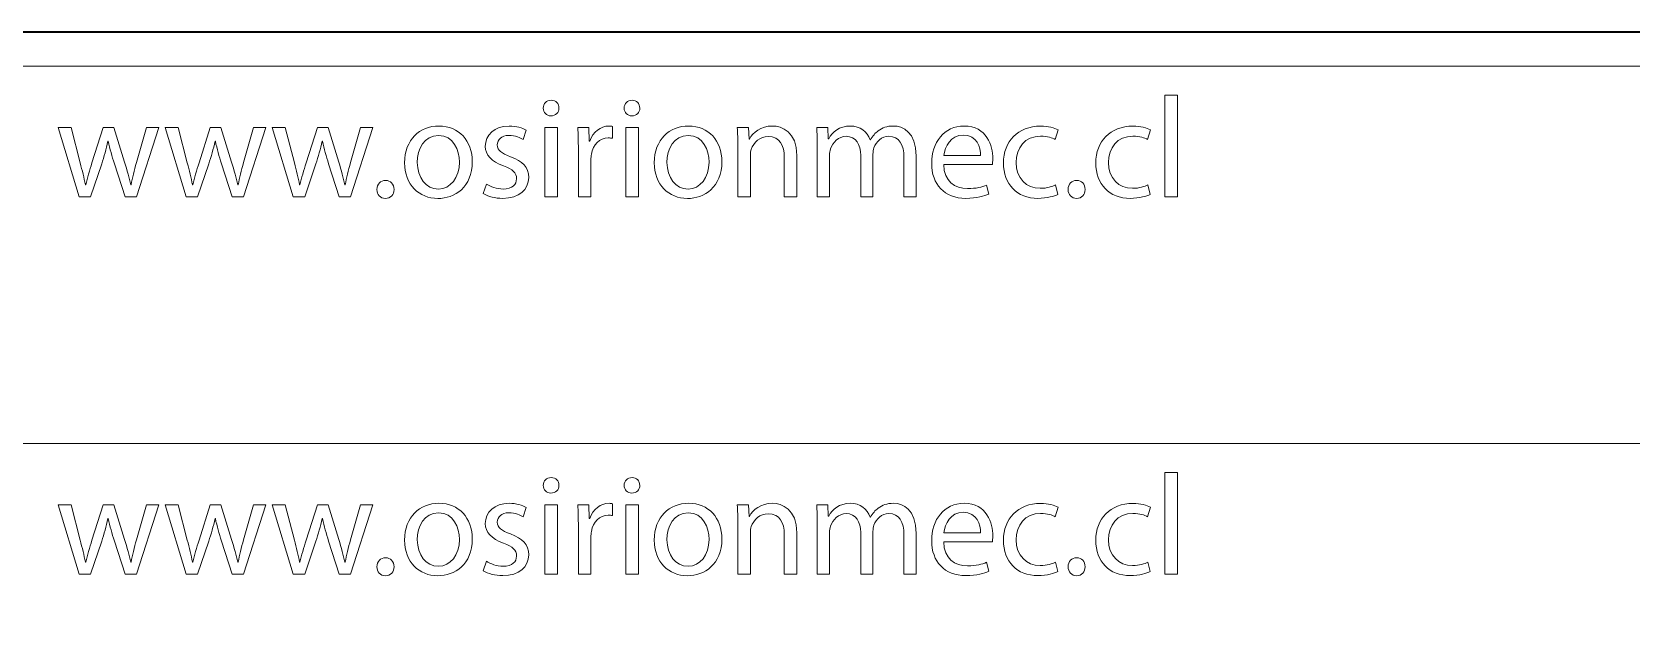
# Model space of a CAD drawing. Header units: inches. Extents: x 4400 to 4800, y 4100 to 4300.
# Drawn here: x 4435.5 to 4491.3, y 4279.6 to 4300 of the extents above; entities that cross this region are included whole.
import ezdxf

# ---------------------------------------------------------------- set-up
doc = ezdxf.new("R2010")
doc.units = ezdxf.units.IN
doc.header["$MEASUREMENT"] = 0
doc.layers.add('Capa 1', color=7, linetype='Continuous')

# ---------------------------------------------------------------- blocks, each defined once
blk = doc.blocks.new('block 2')
at = {"layer": 'Capa 1', "color": 1, "lineweight": 9, "true_color": 0xff0000}
for points in [[(4475.055, 4297.792), (4475.495, 4297.792), (4475.495, 4294.241), (4475.055, 4294.241), (4475.055, 4297.792)], [(4453.401, 4294.241), (4453.401, 4296.662), (4453.84, 4296.662), (4453.84, 4294.241), (4453.401, 4294.241)], [(4456.225, 4294.241), (4456.225, 4296.662), (4456.665, 4296.662), (4456.665, 4294.241), (4456.225, 4294.241)]]:
    blk.add_lwpolyline(points, dxfattribs=at)
for points, knots in [([(4453.89, 4297.342), (4453.896, 4297.192), (4453.785, 4297.072), (4453.61, 4297.072), (4453.455, 4297.072), (4453.345, 4297.192), (4453.345, 4297.342), (4453.345, 4297.497), (4453.46, 4297.617), (4453.62, 4297.617), (4453.785, 4297.617), (4453.89, 4297.497), (4453.89, 4297.342)], [0, 0, 0, 0, 1, 1, 1, 2, 2, 2, 3, 3, 3, 4, 4, 4, 4]), ([(4456.715, 4297.342), (4456.72, 4297.192), (4456.61, 4297.072), (4456.435, 4297.072), (4456.28, 4297.072), (4456.17, 4297.192), (4456.17, 4297.342), (4456.17, 4297.497), (4456.285, 4297.617), (4456.445, 4297.617), (4456.61, 4297.617), (4456.715, 4297.497), (4456.715, 4297.342)], [0, 0, 0, 0, 1, 1, 1, 2, 2, 2, 3, 3, 3, 4, 4, 4, 4]), ([(4436.851, 4296.662), (4436.851, 4296.662), (4437.171, 4295.432), (4437.171, 4295.432), (4437.241, 4295.161), (4437.306, 4294.911), (4437.351, 4294.661), (4437.351, 4294.661), (4437.366, 4294.661), (4437.366, 4294.661), (4437.42, 4294.906), (4437.501, 4295.166), (4437.581, 4295.426), (4437.581, 4295.426), (4437.976, 4296.662), (4437.976, 4296.662), (4437.976, 4296.662), (4438.346, 4296.662), (4438.346, 4296.662), (4438.346, 4296.662), (4438.721, 4295.452), (4438.721, 4295.452), (4438.811, 4295.161), (4438.881, 4294.906), (4438.936, 4294.661), (4438.936, 4294.661), (4438.951, 4294.661), (4438.951, 4294.661), (4438.991, 4294.906), (4439.056, 4295.161), (4439.136, 4295.446), (4439.136, 4295.446), (4439.481, 4296.662), (4439.481, 4296.662), (4439.481, 4296.662), (4439.916, 4296.662), (4439.916, 4296.662), (4439.916, 4296.662), (4439.136, 4294.241), (4439.136, 4294.241), (4439.136, 4294.241), (4438.736, 4294.241), (4438.736, 4294.241), (4438.736, 4294.241), (4438.366, 4295.396), (4438.366, 4295.396), (4438.281, 4295.666), (4438.211, 4295.907), (4438.151, 4296.192), (4438.151, 4296.192), (4438.141, 4296.192), (4438.141, 4296.192), (4438.081, 4295.901), (4438.006, 4295.651), (4437.921, 4295.392), (4437.921, 4295.392), (4437.531, 4294.241), (4437.531, 4294.241), (4437.531, 4294.241), (4437.131, 4294.241), (4437.131, 4294.241), (4437.131, 4294.241), (4436.4, 4296.662), (4436.4, 4296.662), (4436.4, 4296.662), (4436.851, 4296.662), (4436.851, 4296.662)], [0, 0, 0, 0, 1, 1, 1, 2, 2, 2, 3, 3, 3, 4, 4, 4, 5, 5, 5, 6, 6, 6, 7, 7, 7, 8, 8, 8, 9, 9, 9, 10, 10, 10, 11, 11, 11, 12, 12, 12, 13, 13, 13, 14, 14, 14, 15, 15, 15, 16, 16, 16, 17, 17, 17, 18, 18, 18, 19, 19, 19, 20, 20, 20, 21, 21, 21, 22, 22, 22, 22]), ([(4440.591, 4296.662), (4440.591, 4296.662), (4440.911, 4295.432), (4440.911, 4295.432), (4440.981, 4295.161), (4441.046, 4294.911), (4441.091, 4294.661), (4441.091, 4294.661), (4441.106, 4294.661), (4441.106, 4294.661), (4441.16, 4294.906), (4441.241, 4295.166), (4441.321, 4295.426), (4441.321, 4295.426), (4441.716, 4296.662), (4441.716, 4296.662), (4441.716, 4296.662), (4442.086, 4296.662), (4442.086, 4296.662), (4442.086, 4296.662), (4442.461, 4295.452), (4442.461, 4295.452), (4442.551, 4295.161), (4442.621, 4294.906), (4442.676, 4294.661), (4442.676, 4294.661), (4442.691, 4294.661), (4442.691, 4294.661), (4442.731, 4294.906), (4442.796, 4295.161), (4442.876, 4295.446), (4442.876, 4295.446), (4443.221, 4296.662), (4443.221, 4296.662), (4443.221, 4296.662), (4443.656, 4296.662), (4443.656, 4296.662), (4443.656, 4296.662), (4442.876, 4294.241), (4442.876, 4294.241), (4442.876, 4294.241), (4442.476, 4294.241), (4442.476, 4294.241), (4442.476, 4294.241), (4442.106, 4295.396), (4442.106, 4295.396), (4442.021, 4295.666), (4441.951, 4295.907), (4441.891, 4296.192), (4441.891, 4296.192), (4441.881, 4296.192), (4441.881, 4296.192), (4441.821, 4295.901), (4441.746, 4295.651), (4441.661, 4295.392), (4441.661, 4295.392), (4441.271, 4294.241), (4441.271, 4294.241), (4441.271, 4294.241), (4440.871, 4294.241), (4440.871, 4294.241), (4440.871, 4294.241), (4440.14, 4296.662), (4440.14, 4296.662), (4440.14, 4296.662), (4440.591, 4296.662), (4440.591, 4296.662)], [0, 0, 0, 0, 1, 1, 1, 2, 2, 2, 3, 3, 3, 4, 4, 4, 5, 5, 5, 6, 6, 6, 7, 7, 7, 8, 8, 8, 9, 9, 9, 10, 10, 10, 11, 11, 11, 12, 12, 12, 13, 13, 13, 14, 14, 14, 15, 15, 15, 16, 16, 16, 17, 17, 17, 18, 18, 18, 19, 19, 19, 20, 20, 20, 21, 21, 21, 22, 22, 22, 22]), ([(4444.331, 4296.662), (4444.331, 4296.662), (4444.651, 4295.432), (4444.651, 4295.432), (4444.721, 4295.161), (4444.786, 4294.911), (4444.831, 4294.661), (4444.831, 4294.661), (4444.846, 4294.661), (4444.846, 4294.661), (4444.9, 4294.906), (4444.981, 4295.166), (4445.061, 4295.426), (4445.061, 4295.426), (4445.456, 4296.662), (4445.456, 4296.662), (4445.456, 4296.662), (4445.826, 4296.662), (4445.826, 4296.662), (4445.826, 4296.662), (4446.201, 4295.452), (4446.201, 4295.452), (4446.291, 4295.161), (4446.361, 4294.906), (4446.416, 4294.661), (4446.416, 4294.661), (4446.431, 4294.661), (4446.431, 4294.661), (4446.471, 4294.906), (4446.536, 4295.161), (4446.616, 4295.446), (4446.616, 4295.446), (4446.961, 4296.662), (4446.961, 4296.662), (4446.961, 4296.662), (4447.396, 4296.662), (4447.396, 4296.662), (4447.396, 4296.662), (4446.616, 4294.241), (4446.616, 4294.241), (4446.616, 4294.241), (4446.216, 4294.241), (4446.216, 4294.241), (4446.216, 4294.241), (4445.846, 4295.396), (4445.846, 4295.396), (4445.761, 4295.666), (4445.691, 4295.907), (4445.631, 4296.192), (4445.631, 4296.192), (4445.621, 4296.192), (4445.621, 4296.192), (4445.561, 4295.901), (4445.486, 4295.651), (4445.401, 4295.392), (4445.401, 4295.392), (4445.011, 4294.241), (4445.011, 4294.241), (4445.011, 4294.241), (4444.611, 4294.241), (4444.611, 4294.241), (4444.611, 4294.241), (4443.88, 4296.662), (4443.88, 4296.662), (4443.88, 4296.662), (4444.331, 4296.662), (4444.331, 4296.662)], [0, 0, 0, 0, 1, 1, 1, 2, 2, 2, 3, 3, 3, 4, 4, 4, 5, 5, 5, 6, 6, 6, 7, 7, 7, 8, 8, 8, 9, 9, 9, 10, 10, 10, 11, 11, 11, 12, 12, 12, 13, 13, 13, 14, 14, 14, 15, 15, 15, 16, 16, 16, 17, 17, 17, 18, 18, 18, 19, 19, 19, 20, 20, 20, 21, 21, 21, 22, 22, 22, 22]), ([(4450.866, 4295.471), (4450.866, 4294.576), (4450.246, 4294.186), (4449.661, 4294.186), (4449.006, 4294.186), (4448.501, 4294.666), (4448.501, 4295.432), (4448.501, 4296.241), (4449.03, 4296.717), (4449.7, 4296.717), (4450.396, 4296.717), (4450.866, 4296.211), (4450.866, 4295.471)], [0, 0, 0, 0, 1, 1, 1, 2, 2, 2, 3, 3, 3, 4, 4, 4, 4]), ([(4451.36, 4294.691), (4451.49, 4294.606), (4451.72, 4294.516), (4451.94, 4294.516), (4452.26, 4294.516), (4452.41, 4294.676), (4452.41, 4294.876), (4452.41, 4295.086), (4452.285, 4295.201), (4451.96, 4295.321), (4451.525, 4295.476), (4451.32, 4295.716), (4451.32, 4296.007), (4451.32, 4296.396), (4451.635, 4296.717), (4452.155, 4296.717), (4452.4, 4296.717), (4452.615, 4296.647), (4452.75, 4296.567), (4452.75, 4296.567), (4452.64, 4296.247), (4452.64, 4296.247), (4452.545, 4296.307), (4452.37, 4296.387), (4452.145, 4296.387), (4451.885, 4296.387), (4451.74, 4296.237), (4451.74, 4296.056), (4451.74, 4295.857), (4451.885, 4295.766), (4452.2, 4295.646), (4452.62, 4295.486), (4452.836, 4295.276), (4452.836, 4294.916), (4452.836, 4294.491), (4452.505, 4294.191), (4451.93, 4294.191), (4451.665, 4294.191), (4451.42, 4294.256), (4451.25, 4294.356), (4451.25, 4294.356), (4451.36, 4294.691), (4451.36, 4294.691)], [0, 0, 0, 0, 1, 1, 1, 2, 2, 2, 3, 3, 3, 4, 4, 4, 5, 5, 5, 6, 6, 6, 7, 7, 7, 8, 8, 8, 9, 9, 9, 10, 10, 10, 11, 11, 11, 12, 12, 12, 13, 13, 13, 14, 14, 14, 14]), ([(4454.57, 4295.907), (4454.57, 4296.192), (4454.565, 4296.436), (4454.55, 4296.662), (4454.55, 4296.662), (4454.935, 4296.662), (4454.935, 4296.662), (4454.935, 4296.662), (4454.95, 4296.187), (4454.95, 4296.187), (4454.95, 4296.187), (4454.97, 4296.187), (4454.97, 4296.187), (4455.08, 4296.512), (4455.346, 4296.717), (4455.641, 4296.717), (4455.69, 4296.717), (4455.726, 4296.712), (4455.766, 4296.702), (4455.766, 4296.702), (4455.766, 4296.287), (4455.766, 4296.287), (4455.72, 4296.297), (4455.676, 4296.301), (4455.615, 4296.301), (4455.305, 4296.301), (4455.086, 4296.066), (4455.026, 4295.736), (4455.016, 4295.676), (4455.006, 4295.607), (4455.006, 4295.531), (4455.006, 4295.531), (4455.006, 4294.241), (4455.006, 4294.241), (4455.006, 4294.241), (4454.57, 4294.241), (4454.57, 4294.241), (4454.57, 4294.241), (4454.57, 4295.907), (4454.57, 4295.907)], [0, 0, 0, 0, 1, 1, 1, 2, 2, 2, 3, 3, 3, 4, 4, 4, 5, 5, 5, 6, 6, 6, 7, 7, 7, 8, 8, 8, 9, 9, 9, 10, 10, 10, 11, 11, 11, 12, 12, 12, 13, 13, 13, 13]), ([(4459.585, 4295.471), (4459.585, 4294.576), (4458.965, 4294.186), (4458.38, 4294.186), (4457.725, 4294.186), (4457.22, 4294.666), (4457.22, 4295.432), (4457.22, 4296.241), (4457.75, 4296.717), (4458.42, 4296.717), (4459.115, 4296.717), (4459.585, 4296.211), (4459.585, 4295.471)], [0, 0, 0, 0, 1, 1, 1, 2, 2, 2, 3, 3, 3, 4, 4, 4, 4]), ([(4460.14, 4296.007), (4460.14, 4296.257), (4460.135, 4296.462), (4460.12, 4296.662), (4460.12, 4296.662), (4460.51, 4296.662), (4460.51, 4296.662), (4460.51, 4296.662), (4460.535, 4296.261), (4460.535, 4296.261), (4460.535, 4296.261), (4460.545, 4296.261), (4460.545, 4296.261), (4460.665, 4296.492), (4460.945, 4296.717), (4461.345, 4296.717), (4461.68, 4296.717), (4462.2, 4296.517), (4462.2, 4295.686), (4462.2, 4295.686), (4462.2, 4294.241), (4462.2, 4294.241), (4462.2, 4294.241), (4461.76, 4294.241), (4461.76, 4294.241), (4461.76, 4294.241), (4461.76, 4295.637), (4461.76, 4295.637), (4461.76, 4296.026), (4461.615, 4296.352), (4461.2, 4296.352), (4460.91, 4296.352), (4460.685, 4296.146), (4460.61, 4295.901), (4460.59, 4295.847), (4460.58, 4295.772), (4460.58, 4295.696), (4460.58, 4295.696), (4460.58, 4294.241), (4460.58, 4294.241), (4460.58, 4294.241), (4460.14, 4294.241), (4460.14, 4294.241), (4460.14, 4294.241), (4460.14, 4296.007), (4460.14, 4296.007)], [0, 0, 0, 0, 1, 1, 1, 2, 2, 2, 3, 3, 3, 4, 4, 4, 5, 5, 5, 6, 6, 6, 7, 7, 7, 8, 8, 8, 9, 9, 9, 10, 10, 10, 11, 11, 11, 12, 12, 12, 13, 13, 13, 14, 14, 14, 15, 15, 15, 15]), ([(4462.915, 4296.007), (4462.915, 4296.257), (4462.91, 4296.462), (4462.895, 4296.662), (4462.895, 4296.662), (4463.28, 4296.662), (4463.28, 4296.662), (4463.28, 4296.662), (4463.3, 4296.271), (4463.3, 4296.271), (4463.3, 4296.271), (4463.315, 4296.271), (4463.315, 4296.271), (4463.45, 4296.502), (4463.675, 4296.717), (4464.075, 4296.717), (4464.405, 4296.717), (4464.655, 4296.517), (4464.76, 4296.231), (4464.76, 4296.231), (4464.77, 4296.231), (4464.77, 4296.231), (4464.845, 4296.367), (4464.94, 4296.472), (4465.04, 4296.547), (4465.186, 4296.657), (4465.345, 4296.717), (4465.575, 4296.717), (4465.896, 4296.717), (4466.371, 4296.507), (4466.371, 4295.666), (4466.371, 4295.666), (4466.371, 4294.241), (4466.371, 4294.241), (4466.371, 4294.241), (4465.941, 4294.241), (4465.941, 4294.241), (4465.941, 4294.241), (4465.941, 4295.611), (4465.941, 4295.611), (4465.941, 4296.076), (4465.77, 4296.357), (4465.415, 4296.357), (4465.166, 4296.357), (4464.971, 4296.172), (4464.895, 4295.957), (4464.875, 4295.897), (4464.86, 4295.816), (4464.86, 4295.736), (4464.86, 4295.736), (4464.86, 4294.241), (4464.86, 4294.241), (4464.86, 4294.241), (4464.43, 4294.241), (4464.43, 4294.241), (4464.43, 4294.241), (4464.43, 4295.692), (4464.43, 4295.692), (4464.43, 4296.076), (4464.26, 4296.357), (4463.925, 4296.357), (4463.65, 4296.357), (4463.45, 4296.136), (4463.38, 4295.917), (4463.355, 4295.851), (4463.345, 4295.776), (4463.345, 4295.702), (4463.345, 4295.702), (4463.345, 4294.241), (4463.345, 4294.241), (4463.345, 4294.241), (4462.915, 4294.241), (4462.915, 4294.241), (4462.915, 4294.241), (4462.915, 4296.007), (4462.915, 4296.007)], [0, 0, 0, 0, 1, 1, 1, 2, 2, 2, 3, 3, 3, 4, 4, 4, 5, 5, 5, 6, 6, 6, 7, 7, 7, 8, 8, 8, 9, 9, 9, 10, 10, 10, 11, 11, 11, 12, 12, 12, 13, 13, 13, 14, 14, 14, 15, 15, 15, 16, 16, 16, 17, 17, 17, 18, 18, 18, 19, 19, 19, 20, 20, 20, 21, 21, 21, 22, 22, 22, 23, 23, 23, 24, 24, 24, 25, 25, 25, 25]), ([(4467.33, 4295.372), (4467.34, 4294.776), (4467.72, 4294.531), (4468.16, 4294.531), (4468.475, 4294.531), (4468.665, 4294.586), (4468.83, 4294.656), (4468.83, 4294.656), (4468.905, 4294.341), (4468.905, 4294.341), (4468.75, 4294.271), (4468.485, 4294.191), (4468.1, 4294.191), (4467.355, 4294.191), (4466.91, 4294.681), (4466.91, 4295.412), (4466.91, 4296.142), (4467.34, 4296.717), (4468.045, 4296.717), (4468.835, 4296.717), (4469.045, 4296.022), (4469.045, 4295.577), (4469.045, 4295.486), (4469.035, 4295.416), (4469.03, 4295.372), (4469.03, 4295.372), (4467.33, 4295.372), (4467.33, 4295.372)], [0, 0, 0, 0, 1, 1, 1, 2, 2, 2, 3, 3, 3, 4, 4, 4, 5, 5, 5, 6, 6, 6, 7, 7, 7, 8, 8, 8, 9, 9, 9, 9]), ([(4471.315, 4294.331), (4471.2, 4294.271), (4470.945, 4294.191), (4470.62, 4294.191), (4469.89, 4294.191), (4469.415, 4294.686), (4469.415, 4295.426), (4469.415, 4296.172), (4469.925, 4296.712), (4470.715, 4296.712), (4470.975, 4296.712), (4471.205, 4296.647), (4471.325, 4296.587), (4471.325, 4296.587), (4471.225, 4296.247), (4471.225, 4296.247), (4471.12, 4296.307), (4470.955, 4296.362), (4470.715, 4296.362), (4470.16, 4296.362), (4469.86, 4295.951), (4469.86, 4295.446), (4469.86, 4294.887), (4470.22, 4294.541), (4470.7, 4294.541), (4470.95, 4294.541), (4471.115, 4294.606), (4471.24, 4294.661), (4471.24, 4294.661), (4471.315, 4294.331), (4471.315, 4294.331)], [0, 0, 0, 0, 1, 1, 1, 2, 2, 2, 3, 3, 3, 4, 4, 4, 5, 5, 5, 6, 6, 6, 7, 7, 7, 8, 8, 8, 9, 9, 9, 10, 10, 10, 10]), ([(4474.54, 4294.331), (4474.425, 4294.271), (4474.17, 4294.191), (4473.845, 4294.191), (4473.115, 4294.191), (4472.64, 4294.686), (4472.64, 4295.426), (4472.64, 4296.172), (4473.15, 4296.712), (4473.94, 4296.712), (4474.2, 4296.712), (4474.43, 4296.647), (4474.55, 4296.587), (4474.55, 4296.587), (4474.45, 4296.247), (4474.45, 4296.247), (4474.345, 4296.307), (4474.18, 4296.362), (4473.94, 4296.362), (4473.385, 4296.362), (4473.085, 4295.951), (4473.085, 4295.446), (4473.085, 4294.887), (4473.445, 4294.541), (4473.925, 4294.541), (4474.175, 4294.541), (4474.34, 4294.606), (4474.465, 4294.661), (4474.465, 4294.661), (4474.54, 4294.331), (4474.54, 4294.331)], [0, 0, 0, 0, 1, 1, 1, 2, 2, 2, 3, 3, 3, 4, 4, 4, 5, 5, 5, 6, 6, 6, 7, 7, 7, 8, 8, 8, 9, 9, 9, 10, 10, 10, 10]), ([(4448.945, 4295.446), (4448.945, 4294.916), (4449.251, 4294.516), (4449.681, 4294.516), (4450.101, 4294.516), (4450.416, 4294.911), (4450.416, 4295.456), (4450.416, 4295.867), (4450.211, 4296.387), (4449.69, 4296.387), (4449.171, 4296.387), (4448.945, 4295.907), (4448.945, 4295.446)], [0, 0, 0, 0, 1, 1, 1, 2, 2, 2, 3, 3, 3, 4, 4, 4, 4]), ([(4457.665, 4295.446), (4457.665, 4294.916), (4457.97, 4294.516), (4458.4, 4294.516), (4458.82, 4294.516), (4459.135, 4294.911), (4459.135, 4295.456), (4459.135, 4295.867), (4458.93, 4296.387), (4458.41, 4296.387), (4457.89, 4296.387), (4457.665, 4295.907), (4457.665, 4295.446)], [0, 0, 0, 0, 1, 1, 1, 2, 2, 2, 3, 3, 3, 4, 4, 4, 4]), ([(4468.62, 4295.686), (4468.625, 4295.967), (4468.505, 4296.402), (4468.01, 4296.402), (4467.565, 4296.402), (4467.37, 4295.991), (4467.335, 4295.686), (4467.335, 4295.686), (4468.62, 4295.686), (4468.62, 4295.686)], [0, 0, 0, 0, 1, 1, 1, 2, 2, 2, 3, 3, 3, 3]), ([(4447.536, 4294.501), (4447.536, 4294.686), (4447.661, 4294.816), (4447.836, 4294.816), (4448.011, 4294.816), (4448.131, 4294.686), (4448.131, 4294.501), (4448.131, 4294.321), (4448.015, 4294.186), (4447.83, 4294.186), (4447.655, 4294.186), (4447.536, 4294.321), (4447.536, 4294.501)], [0, 0, 0, 0, 1, 1, 1, 2, 2, 2, 3, 3, 3, 4, 4, 4, 4]), ([(4471.675, 4294.501), (4471.675, 4294.686), (4471.8, 4294.816), (4471.975, 4294.816), (4472.15, 4294.816), (4472.27, 4294.686), (4472.27, 4294.501), (4472.27, 4294.321), (4472.155, 4294.186), (4471.97, 4294.186), (4471.795, 4294.186), (4471.675, 4294.321), (4471.675, 4294.501)], [0, 0, 0, 0, 1, 1, 1, 2, 2, 2, 3, 3, 3, 4, 4, 4, 4])]:
    blk.add_open_spline(points, degree=3, knots=knots, dxfattribs=at)
blk = doc.blocks.new('block 3')
at = {"layer": 'Capa 1', "color": 1, "lineweight": 9, "true_color": 0xff0000}
for points in [[(4475.055, 4284.618), (4475.495, 4284.618), (4475.495, 4281.067), (4475.055, 4281.067), (4475.055, 4284.618)], [(4453.401, 4281.067), (4453.401, 4283.488), (4453.84, 4283.488), (4453.84, 4281.067), (4453.401, 4281.067)], [(4456.225, 4281.067), (4456.225, 4283.488), (4456.665, 4283.488), (4456.665, 4281.067), (4456.225, 4281.067)]]:
    blk.add_lwpolyline(points, dxfattribs=at)
for points, knots in [([(4453.89, 4284.168), (4453.896, 4284.018), (4453.785, 4283.898), (4453.61, 4283.898), (4453.455, 4283.898), (4453.345, 4284.018), (4453.345, 4284.168), (4453.345, 4284.323), (4453.46, 4284.443), (4453.62, 4284.443), (4453.785, 4284.443), (4453.89, 4284.323), (4453.89, 4284.168)], [0, 0, 0, 0, 1, 1, 1, 2, 2, 2, 3, 3, 3, 4, 4, 4, 4]), ([(4456.715, 4284.168), (4456.72, 4284.018), (4456.61, 4283.898), (4456.435, 4283.898), (4456.28, 4283.898), (4456.17, 4284.018), (4456.17, 4284.168), (4456.17, 4284.323), (4456.285, 4284.443), (4456.445, 4284.443), (4456.61, 4284.443), (4456.715, 4284.323), (4456.715, 4284.168)], [0, 0, 0, 0, 1, 1, 1, 2, 2, 2, 3, 3, 3, 4, 4, 4, 4]), ([(4436.851, 4283.488), (4436.851, 4283.488), (4437.171, 4282.257), (4437.171, 4282.257), (4437.241, 4281.987), (4437.306, 4281.737), (4437.351, 4281.487), (4437.351, 4281.487), (4437.366, 4281.487), (4437.366, 4281.487), (4437.42, 4281.732), (4437.501, 4281.992), (4437.581, 4282.252), (4437.581, 4282.252), (4437.976, 4283.488), (4437.976, 4283.488), (4437.976, 4283.488), (4438.346, 4283.488), (4438.346, 4283.488), (4438.346, 4283.488), (4438.721, 4282.277), (4438.721, 4282.277), (4438.811, 4281.987), (4438.881, 4281.732), (4438.936, 4281.487), (4438.936, 4281.487), (4438.951, 4281.487), (4438.951, 4281.487), (4438.991, 4281.732), (4439.056, 4281.987), (4439.136, 4282.272), (4439.136, 4282.272), (4439.481, 4283.488), (4439.481, 4283.488), (4439.481, 4283.488), (4439.916, 4283.488), (4439.916, 4283.488), (4439.916, 4283.488), (4439.136, 4281.067), (4439.136, 4281.067), (4439.136, 4281.067), (4438.736, 4281.067), (4438.736, 4281.067), (4438.736, 4281.067), (4438.366, 4282.222), (4438.366, 4282.222), (4438.281, 4282.492), (4438.211, 4282.733), (4438.151, 4283.017), (4438.151, 4283.017), (4438.141, 4283.017), (4438.141, 4283.017), (4438.081, 4282.727), (4438.006, 4282.477), (4437.921, 4282.218), (4437.921, 4282.218), (4437.531, 4281.067), (4437.531, 4281.067), (4437.531, 4281.067), (4437.131, 4281.067), (4437.131, 4281.067), (4437.131, 4281.067), (4436.4, 4283.488), (4436.4, 4283.488), (4436.4, 4283.488), (4436.851, 4283.488), (4436.851, 4283.488)], [0, 0, 0, 0, 1, 1, 1, 2, 2, 2, 3, 3, 3, 4, 4, 4, 5, 5, 5, 6, 6, 6, 7, 7, 7, 8, 8, 8, 9, 9, 9, 10, 10, 10, 11, 11, 11, 12, 12, 12, 13, 13, 13, 14, 14, 14, 15, 15, 15, 16, 16, 16, 17, 17, 17, 18, 18, 18, 19, 19, 19, 20, 20, 20, 21, 21, 21, 22, 22, 22, 22]), ([(4440.591, 4283.488), (4440.591, 4283.488), (4440.911, 4282.257), (4440.911, 4282.257), (4440.981, 4281.987), (4441.046, 4281.737), (4441.091, 4281.487), (4441.091, 4281.487), (4441.106, 4281.487), (4441.106, 4281.487), (4441.16, 4281.732), (4441.241, 4281.992), (4441.321, 4282.252), (4441.321, 4282.252), (4441.716, 4283.488), (4441.716, 4283.488), (4441.716, 4283.488), (4442.086, 4283.488), (4442.086, 4283.488), (4442.086, 4283.488), (4442.461, 4282.277), (4442.461, 4282.277), (4442.551, 4281.987), (4442.621, 4281.732), (4442.676, 4281.487), (4442.676, 4281.487), (4442.691, 4281.487), (4442.691, 4281.487), (4442.731, 4281.732), (4442.796, 4281.987), (4442.876, 4282.272), (4442.876, 4282.272), (4443.221, 4283.488), (4443.221, 4283.488), (4443.221, 4283.488), (4443.656, 4283.488), (4443.656, 4283.488), (4443.656, 4283.488), (4442.876, 4281.067), (4442.876, 4281.067), (4442.876, 4281.067), (4442.476, 4281.067), (4442.476, 4281.067), (4442.476, 4281.067), (4442.106, 4282.222), (4442.106, 4282.222), (4442.021, 4282.492), (4441.951, 4282.733), (4441.891, 4283.017), (4441.891, 4283.017), (4441.881, 4283.017), (4441.881, 4283.017), (4441.821, 4282.727), (4441.746, 4282.477), (4441.661, 4282.218), (4441.661, 4282.218), (4441.271, 4281.067), (4441.271, 4281.067), (4441.271, 4281.067), (4440.871, 4281.067), (4440.871, 4281.067), (4440.871, 4281.067), (4440.14, 4283.488), (4440.14, 4283.488), (4440.14, 4283.488), (4440.591, 4283.488), (4440.591, 4283.488)], [0, 0, 0, 0, 1, 1, 1, 2, 2, 2, 3, 3, 3, 4, 4, 4, 5, 5, 5, 6, 6, 6, 7, 7, 7, 8, 8, 8, 9, 9, 9, 10, 10, 10, 11, 11, 11, 12, 12, 12, 13, 13, 13, 14, 14, 14, 15, 15, 15, 16, 16, 16, 17, 17, 17, 18, 18, 18, 19, 19, 19, 20, 20, 20, 21, 21, 21, 22, 22, 22, 22]), ([(4444.331, 4283.488), (4444.331, 4283.488), (4444.651, 4282.257), (4444.651, 4282.257), (4444.721, 4281.987), (4444.786, 4281.737), (4444.831, 4281.487), (4444.831, 4281.487), (4444.846, 4281.487), (4444.846, 4281.487), (4444.9, 4281.732), (4444.981, 4281.992), (4445.061, 4282.252), (4445.061, 4282.252), (4445.456, 4283.488), (4445.456, 4283.488), (4445.456, 4283.488), (4445.826, 4283.488), (4445.826, 4283.488), (4445.826, 4283.488), (4446.201, 4282.277), (4446.201, 4282.277), (4446.291, 4281.987), (4446.361, 4281.732), (4446.416, 4281.487), (4446.416, 4281.487), (4446.431, 4281.487), (4446.431, 4281.487), (4446.471, 4281.732), (4446.536, 4281.987), (4446.616, 4282.272), (4446.616, 4282.272), (4446.961, 4283.488), (4446.961, 4283.488), (4446.961, 4283.488), (4447.396, 4283.488), (4447.396, 4283.488), (4447.396, 4283.488), (4446.616, 4281.067), (4446.616, 4281.067), (4446.616, 4281.067), (4446.216, 4281.067), (4446.216, 4281.067), (4446.216, 4281.067), (4445.846, 4282.222), (4445.846, 4282.222), (4445.761, 4282.492), (4445.691, 4282.733), (4445.631, 4283.017), (4445.631, 4283.017), (4445.621, 4283.017), (4445.621, 4283.017), (4445.561, 4282.727), (4445.486, 4282.477), (4445.401, 4282.218), (4445.401, 4282.218), (4445.011, 4281.067), (4445.011, 4281.067), (4445.011, 4281.067), (4444.611, 4281.067), (4444.611, 4281.067), (4444.611, 4281.067), (4443.88, 4283.488), (4443.88, 4283.488), (4443.88, 4283.488), (4444.331, 4283.488), (4444.331, 4283.488)], [0, 0, 0, 0, 1, 1, 1, 2, 2, 2, 3, 3, 3, 4, 4, 4, 5, 5, 5, 6, 6, 6, 7, 7, 7, 8, 8, 8, 9, 9, 9, 10, 10, 10, 11, 11, 11, 12, 12, 12, 13, 13, 13, 14, 14, 14, 15, 15, 15, 16, 16, 16, 17, 17, 17, 18, 18, 18, 19, 19, 19, 20, 20, 20, 21, 21, 21, 22, 22, 22, 22]), ([(4450.866, 4282.297), (4450.866, 4281.402), (4450.246, 4281.012), (4449.661, 4281.012), (4449.006, 4281.012), (4448.501, 4281.492), (4448.501, 4282.257), (4448.501, 4283.067), (4449.03, 4283.542), (4449.7, 4283.542), (4450.396, 4283.542), (4450.866, 4283.037), (4450.866, 4282.297)], [0, 0, 0, 0, 1, 1, 1, 2, 2, 2, 3, 3, 3, 4, 4, 4, 4]), ([(4448.945, 4282.272), (4448.945, 4281.742), (4449.251, 4281.342), (4449.681, 4281.342), (4450.101, 4281.342), (4450.416, 4281.737), (4450.416, 4282.282), (4450.416, 4282.693), (4450.211, 4283.212), (4449.69, 4283.212), (4449.171, 4283.212), (4448.945, 4282.733), (4448.945, 4282.272)], [0, 0, 0, 0, 1, 1, 1, 2, 2, 2, 3, 3, 3, 4, 4, 4, 4]), ([(4451.36, 4281.517), (4451.49, 4281.432), (4451.72, 4281.342), (4451.94, 4281.342), (4452.26, 4281.342), (4452.41, 4281.502), (4452.41, 4281.702), (4452.41, 4281.912), (4452.285, 4282.027), (4451.96, 4282.147), (4451.525, 4282.302), (4451.32, 4282.542), (4451.32, 4282.832), (4451.32, 4283.222), (4451.635, 4283.542), (4452.155, 4283.542), (4452.4, 4283.542), (4452.615, 4283.473), (4452.75, 4283.393), (4452.75, 4283.393), (4452.64, 4283.073), (4452.64, 4283.073), (4452.545, 4283.133), (4452.37, 4283.212), (4452.145, 4283.212), (4451.885, 4283.212), (4451.74, 4283.063), (4451.74, 4282.882), (4451.74, 4282.683), (4451.885, 4282.592), (4452.2, 4282.472), (4452.62, 4282.312), (4452.836, 4282.102), (4452.836, 4281.742), (4452.836, 4281.317), (4452.505, 4281.017), (4451.93, 4281.017), (4451.665, 4281.017), (4451.42, 4281.082), (4451.25, 4281.182), (4451.25, 4281.182), (4451.36, 4281.517), (4451.36, 4281.517)], [0, 0, 0, 0, 1, 1, 1, 2, 2, 2, 3, 3, 3, 4, 4, 4, 5, 5, 5, 6, 6, 6, 7, 7, 7, 8, 8, 8, 9, 9, 9, 10, 10, 10, 11, 11, 11, 12, 12, 12, 13, 13, 13, 14, 14, 14, 14]), ([(4454.57, 4282.733), (4454.57, 4283.017), (4454.565, 4283.262), (4454.55, 4283.488), (4454.55, 4283.488), (4454.935, 4283.488), (4454.935, 4283.488), (4454.935, 4283.488), (4454.95, 4283.013), (4454.95, 4283.013), (4454.95, 4283.013), (4454.97, 4283.013), (4454.97, 4283.013), (4455.08, 4283.338), (4455.346, 4283.542), (4455.641, 4283.542), (4455.69, 4283.542), (4455.726, 4283.538), (4455.766, 4283.528), (4455.766, 4283.528), (4455.766, 4283.113), (4455.766, 4283.113), (4455.72, 4283.123), (4455.676, 4283.127), (4455.615, 4283.127), (4455.305, 4283.127), (4455.086, 4282.892), (4455.026, 4282.562), (4455.016, 4282.502), (4455.006, 4282.432), (4455.006, 4282.357), (4455.006, 4282.357), (4455.006, 4281.067), (4455.006, 4281.067), (4455.006, 4281.067), (4454.57, 4281.067), (4454.57, 4281.067), (4454.57, 4281.067), (4454.57, 4282.733), (4454.57, 4282.733)], [0, 0, 0, 0, 1, 1, 1, 2, 2, 2, 3, 3, 3, 4, 4, 4, 5, 5, 5, 6, 6, 6, 7, 7, 7, 8, 8, 8, 9, 9, 9, 10, 10, 10, 11, 11, 11, 12, 12, 12, 13, 13, 13, 13]), ([(4459.585, 4282.297), (4459.585, 4281.402), (4458.965, 4281.012), (4458.38, 4281.012), (4457.725, 4281.012), (4457.22, 4281.492), (4457.22, 4282.257), (4457.22, 4283.067), (4457.75, 4283.542), (4458.42, 4283.542), (4459.115, 4283.542), (4459.585, 4283.037), (4459.585, 4282.297)], [0, 0, 0, 0, 1, 1, 1, 2, 2, 2, 3, 3, 3, 4, 4, 4, 4]), ([(4457.665, 4282.272), (4457.665, 4281.742), (4457.97, 4281.342), (4458.4, 4281.342), (4458.82, 4281.342), (4459.135, 4281.737), (4459.135, 4282.282), (4459.135, 4282.693), (4458.93, 4283.212), (4458.41, 4283.212), (4457.89, 4283.212), (4457.665, 4282.733), (4457.665, 4282.272)], [0, 0, 0, 0, 1, 1, 1, 2, 2, 2, 3, 3, 3, 4, 4, 4, 4]), ([(4460.14, 4282.832), (4460.14, 4283.083), (4460.135, 4283.288), (4460.12, 4283.488), (4460.12, 4283.488), (4460.51, 4283.488), (4460.51, 4283.488), (4460.51, 4283.488), (4460.535, 4283.087), (4460.535, 4283.087), (4460.535, 4283.087), (4460.545, 4283.087), (4460.545, 4283.087), (4460.665, 4283.318), (4460.945, 4283.542), (4461.345, 4283.542), (4461.68, 4283.542), (4462.2, 4283.343), (4462.2, 4282.512), (4462.2, 4282.512), (4462.2, 4281.067), (4462.2, 4281.067), (4462.2, 4281.067), (4461.76, 4281.067), (4461.76, 4281.067), (4461.76, 4281.067), (4461.76, 4282.462), (4461.76, 4282.462), (4461.76, 4282.852), (4461.615, 4283.178), (4461.2, 4283.178), (4460.91, 4283.178), (4460.685, 4282.972), (4460.61, 4282.727), (4460.59, 4282.673), (4460.58, 4282.598), (4460.58, 4282.522), (4460.58, 4282.522), (4460.58, 4281.067), (4460.58, 4281.067), (4460.58, 4281.067), (4460.14, 4281.067), (4460.14, 4281.067), (4460.14, 4281.067), (4460.14, 4282.832), (4460.14, 4282.832)], [0, 0, 0, 0, 1, 1, 1, 2, 2, 2, 3, 3, 3, 4, 4, 4, 5, 5, 5, 6, 6, 6, 7, 7, 7, 8, 8, 8, 9, 9, 9, 10, 10, 10, 11, 11, 11, 12, 12, 12, 13, 13, 13, 14, 14, 14, 15, 15, 15, 15]), ([(4462.915, 4282.832), (4462.915, 4283.083), (4462.91, 4283.288), (4462.895, 4283.488), (4462.895, 4283.488), (4463.28, 4283.488), (4463.28, 4283.488), (4463.28, 4283.488), (4463.3, 4283.097), (4463.3, 4283.097), (4463.3, 4283.097), (4463.315, 4283.097), (4463.315, 4283.097), (4463.45, 4283.328), (4463.675, 4283.542), (4464.075, 4283.542), (4464.405, 4283.542), (4464.655, 4283.343), (4464.76, 4283.057), (4464.76, 4283.057), (4464.77, 4283.057), (4464.77, 4283.057), (4464.845, 4283.192), (4464.94, 4283.298), (4465.04, 4283.373), (4465.186, 4283.483), (4465.345, 4283.542), (4465.575, 4283.542), (4465.896, 4283.542), (4466.371, 4283.333), (4466.371, 4282.492), (4466.371, 4282.492), (4466.371, 4281.067), (4466.371, 4281.067), (4466.371, 4281.067), (4465.941, 4281.067), (4465.941, 4281.067), (4465.941, 4281.067), (4465.941, 4282.437), (4465.941, 4282.437), (4465.941, 4282.902), (4465.77, 4283.182), (4465.415, 4283.182), (4465.166, 4283.182), (4464.971, 4282.997), (4464.895, 4282.783), (4464.875, 4282.723), (4464.86, 4282.642), (4464.86, 4282.562), (4464.86, 4282.562), (4464.86, 4281.067), (4464.86, 4281.067), (4464.86, 4281.067), (4464.43, 4281.067), (4464.43, 4281.067), (4464.43, 4281.067), (4464.43, 4282.518), (4464.43, 4282.518), (4464.43, 4282.902), (4464.26, 4283.182), (4463.925, 4283.182), (4463.65, 4283.182), (4463.45, 4282.962), (4463.38, 4282.743), (4463.355, 4282.677), (4463.345, 4282.602), (4463.345, 4282.528), (4463.345, 4282.528), (4463.345, 4281.067), (4463.345, 4281.067), (4463.345, 4281.067), (4462.915, 4281.067), (4462.915, 4281.067), (4462.915, 4281.067), (4462.915, 4282.832), (4462.915, 4282.832)], [0, 0, 0, 0, 1, 1, 1, 2, 2, 2, 3, 3, 3, 4, 4, 4, 5, 5, 5, 6, 6, 6, 7, 7, 7, 8, 8, 8, 9, 9, 9, 10, 10, 10, 11, 11, 11, 12, 12, 12, 13, 13, 13, 14, 14, 14, 15, 15, 15, 16, 16, 16, 17, 17, 17, 18, 18, 18, 19, 19, 19, 20, 20, 20, 21, 21, 21, 22, 22, 22, 23, 23, 23, 24, 24, 24, 25, 25, 25, 25]), ([(4467.33, 4282.198), (4467.34, 4281.602), (4467.72, 4281.357), (4468.16, 4281.357), (4468.475, 4281.357), (4468.665, 4281.412), (4468.83, 4281.482), (4468.83, 4281.482), (4468.905, 4281.167), (4468.905, 4281.167), (4468.75, 4281.097), (4468.485, 4281.017), (4468.1, 4281.017), (4467.355, 4281.017), (4466.91, 4281.507), (4466.91, 4282.237), (4466.91, 4282.968), (4467.34, 4283.542), (4468.045, 4283.542), (4468.835, 4283.542), (4469.045, 4282.848), (4469.045, 4282.403), (4469.045, 4282.312), (4469.035, 4282.242), (4469.03, 4282.198), (4469.03, 4282.198), (4467.33, 4282.198), (4467.33, 4282.198)], [0, 0, 0, 0, 1, 1, 1, 2, 2, 2, 3, 3, 3, 4, 4, 4, 5, 5, 5, 6, 6, 6, 7, 7, 7, 8, 8, 8, 9, 9, 9, 9]), ([(4468.62, 4282.512), (4468.625, 4282.793), (4468.505, 4283.228), (4468.01, 4283.228), (4467.565, 4283.228), (4467.37, 4282.817), (4467.335, 4282.512), (4467.335, 4282.512), (4468.62, 4282.512), (4468.62, 4282.512)], [0, 0, 0, 0, 1, 1, 1, 2, 2, 2, 3, 3, 3, 3]), ([(4471.315, 4281.157), (4471.2, 4281.097), (4470.945, 4281.017), (4470.62, 4281.017), (4469.89, 4281.017), (4469.415, 4281.512), (4469.415, 4282.252), (4469.415, 4282.997), (4469.925, 4283.538), (4470.715, 4283.538), (4470.975, 4283.538), (4471.205, 4283.473), (4471.325, 4283.413), (4471.325, 4283.413), (4471.225, 4283.073), (4471.225, 4283.073), (4471.12, 4283.133), (4470.955, 4283.188), (4470.715, 4283.188), (4470.16, 4283.188), (4469.86, 4282.777), (4469.86, 4282.272), (4469.86, 4281.712), (4470.22, 4281.367), (4470.7, 4281.367), (4470.95, 4281.367), (4471.115, 4281.432), (4471.24, 4281.487), (4471.24, 4281.487), (4471.315, 4281.157), (4471.315, 4281.157)], [0, 0, 0, 0, 1, 1, 1, 2, 2, 2, 3, 3, 3, 4, 4, 4, 5, 5, 5, 6, 6, 6, 7, 7, 7, 8, 8, 8, 9, 9, 9, 10, 10, 10, 10]), ([(4474.54, 4281.157), (4474.425, 4281.097), (4474.17, 4281.017), (4473.845, 4281.017), (4473.115, 4281.017), (4472.64, 4281.512), (4472.64, 4282.252), (4472.64, 4282.997), (4473.15, 4283.538), (4473.94, 4283.538), (4474.2, 4283.538), (4474.43, 4283.473), (4474.55, 4283.413), (4474.55, 4283.413), (4474.45, 4283.073), (4474.45, 4283.073), (4474.345, 4283.133), (4474.18, 4283.188), (4473.94, 4283.188), (4473.385, 4283.188), (4473.085, 4282.777), (4473.085, 4282.272), (4473.085, 4281.712), (4473.445, 4281.367), (4473.925, 4281.367), (4474.175, 4281.367), (4474.34, 4281.432), (4474.465, 4281.487), (4474.465, 4281.487), (4474.54, 4281.157), (4474.54, 4281.157)], [0, 0, 0, 0, 1, 1, 1, 2, 2, 2, 3, 3, 3, 4, 4, 4, 5, 5, 5, 6, 6, 6, 7, 7, 7, 8, 8, 8, 9, 9, 9, 10, 10, 10, 10]), ([(4447.536, 4281.327), (4447.536, 4281.512), (4447.661, 4281.642), (4447.836, 4281.642), (4448.011, 4281.642), (4448.131, 4281.512), (4448.131, 4281.327), (4448.131, 4281.147), (4448.015, 4281.012), (4447.83, 4281.012), (4447.655, 4281.012), (4447.536, 4281.147), (4447.536, 4281.327)], [0, 0, 0, 0, 1, 1, 1, 2, 2, 2, 3, 3, 3, 4, 4, 4, 4]), ([(4471.675, 4281.327), (4471.675, 4281.512), (4471.8, 4281.642), (4471.975, 4281.642), (4472.15, 4281.642), (4472.27, 4281.512), (4472.27, 4281.327), (4472.27, 4281.147), (4472.155, 4281.012), (4471.97, 4281.012), (4471.795, 4281.012), (4471.675, 4281.147), (4471.675, 4281.327)], [0, 0, 0, 0, 1, 1, 1, 2, 2, 2, 3, 3, 3, 4, 4, 4, 4])]:
    blk.add_open_spline(points, degree=3, knots=knots, dxfattribs=at)

msp = doc.modelspace()

# ---------------------------------------------------------------- linework, layer by layer
at = {"layer": 'Capa 1', "color": 7, "lineweight": 35, "true_color": 0xffffff}
msp.add_lwpolyline([(4800, 4100), (4400, 4100), (4400, 4300), (4800, 4300), (4800, 4100)], dxfattribs=at)
at = {"layer": 'Capa 1', "color": 7, "lineweight": 9, "true_color": 0xffffff}
msp.add_open_spline([(4455.003, 4298.806), (4455.003, 4298.806), (4412.309, 4298.806), (4412.309, 4298.806), (4409.241, 4298.806), (4406.671, 4296.634), (4406.004, 4293.719), (4406.004, 4293.719), (4406.004, 4293.719), (4406.004, 4293.719), (4406.004, 4293.719), (4415.797, 4293.719), (4415.797, 4293.719), (4415.797, 4293.719), (4415.797, 4293.719), (4415.797, 4293.719), (4415.797, 4293.995), (4416.021, 4294.219), (4416.297, 4294.219), (4416.574, 4294.219), (4416.797, 4293.995), (4416.797, 4293.719), (4416.797, 4293.443), (4416.574, 4293.219), (4416.337, 4293.219), (4416.337, 4293.219), (4416.337, 4291.219), (4416.337, 4291.219), (4416.574, 4291.219), (4416.797, 4290.995), (4416.797, 4290.719), (4416.797, 4290.443), (4416.574, 4290.219), (4416.297, 4290.219), (4416.021, 4290.219), (4415.797, 4290.443), (4415.797, 4290.719), (4415.797, 4290.719), (4406.004, 4290.719), (4406.004, 4290.719), (4406.004, 4290.719), (4406.004, 4290.719), (4406.004, 4290.719), (4406.671, 4287.804), (4409.241, 4285.632), (4412.309, 4285.632), (4412.309, 4285.632), (4455.003, 4285.632), (4455.003, 4285.632), (4455.003, 4285.632), (4497.698, 4285.632), (4497.698, 4285.632), (4500.766, 4285.632), (4503.336, 4287.804), (4504.003, 4290.719), (4504.003, 4290.719), (4504.003, 4290.719), (4504.003, 4290.719), (4504.003, 4290.719), (4494.207, 4290.719), (4494.207, 4290.719), (4494.207, 4290.443), (4493.984, 4290.219), (4493.707, 4290.219), (4493.431, 4290.219), (4493.207, 4290.443), (4493.207, 4290.719), (4493.207, 4290.995), (4493.431, 4291.219), (4493.678, 4291.249), (4493.678, 4291.249), (4493.678, 4293.249), (4493.678, 4293.249), (4493.431, 4293.219), (4493.207, 4293.443), (4493.207, 4293.719), (4493.207, 4293.995), (4493.431, 4294.219), (4493.707, 4294.219), (4493.984, 4294.219), (4494.207, 4293.995), (4494.207, 4293.719), (4494.207, 4293.719), (4494.207, 4293.719), (4494.207, 4293.719), (4494.207, 4293.719), (4504.002, 4293.719), (4504.002, 4293.719), (4504.002, 4293.719), (4504.003, 4293.719), (4504.003, 4293.719), (4503.336, 4296.634), (4500.766, 4298.806), (4497.698, 4298.806), (4497.698, 4298.806), (4455.003, 4298.806), (4455.003, 4298.806)], degree=3, knots=[0, 0, 0, 0, 1, 1, 1, 2, 2, 2, 3, 3, 3, 4, 4, 4, 5, 5, 5, 6, 6, 6, 7, 7, 7, 8, 8, 8, 9, 9, 9, 10, 10, 10, 11, 11, 11, 12, 12, 12, 13, 13, 13, 14, 14, 14, 15, 15, 15, 16, 16, 16, 17, 17, 17, 18, 18, 18, 19, 19, 19, 20, 20, 20, 21, 21, 21, 22, 22, 22, 23, 23, 23, 24, 24, 24, 25, 25, 25, 26, 26, 26, 27, 27, 27, 28, 28, 28, 29, 29, 29, 30, 30, 30, 31, 31, 31, 32, 32, 32, 32], dxfattribs=at)

# ---------------------------------------------------------------- block references
at = {"layer": 'Capa 1'}
for name in ['block 2', 'block 3']:
    msp.add_blockref(name, (0, 0), dxfattribs=at)

doc.saveas('drawing.dxf')
